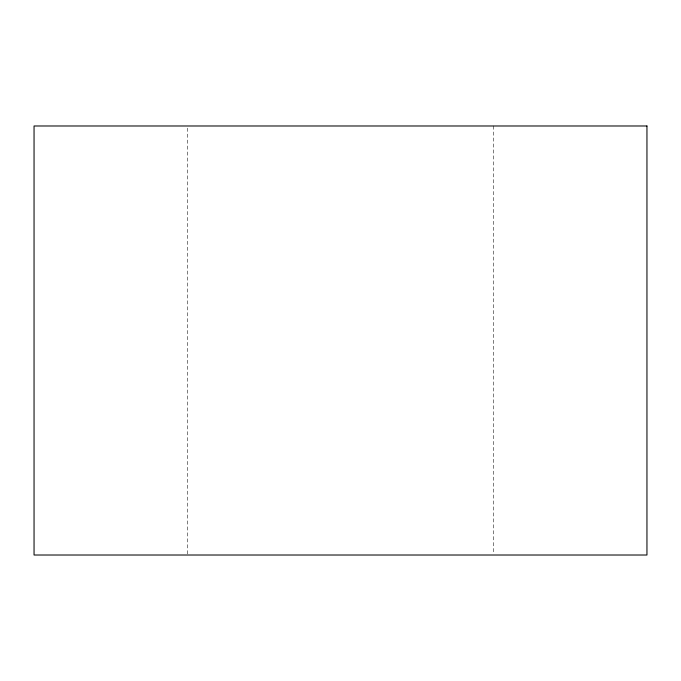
<?xml version="1.0" encoding="UTF-8"?>
<svg xmlns="http://www.w3.org/2000/svg" width="681" height="681" viewBox="0 0 681 681"><rect width="100%" height="100%" fill="white"/><g stroke="black" fill="none" stroke-linecap="round" stroke-linejoin="round"><path stroke-width="0.51" stroke-dasharray="3.4 2.55" d="M493.725 125.985L493.725 553.951M187.275 128.113L187.275 553.951"/><path stroke-width="1.02" d="M646.95 125.985L34.05 125.985L34.05 555.015L646.95 555.015L646.95 125.985"/></g></svg>
